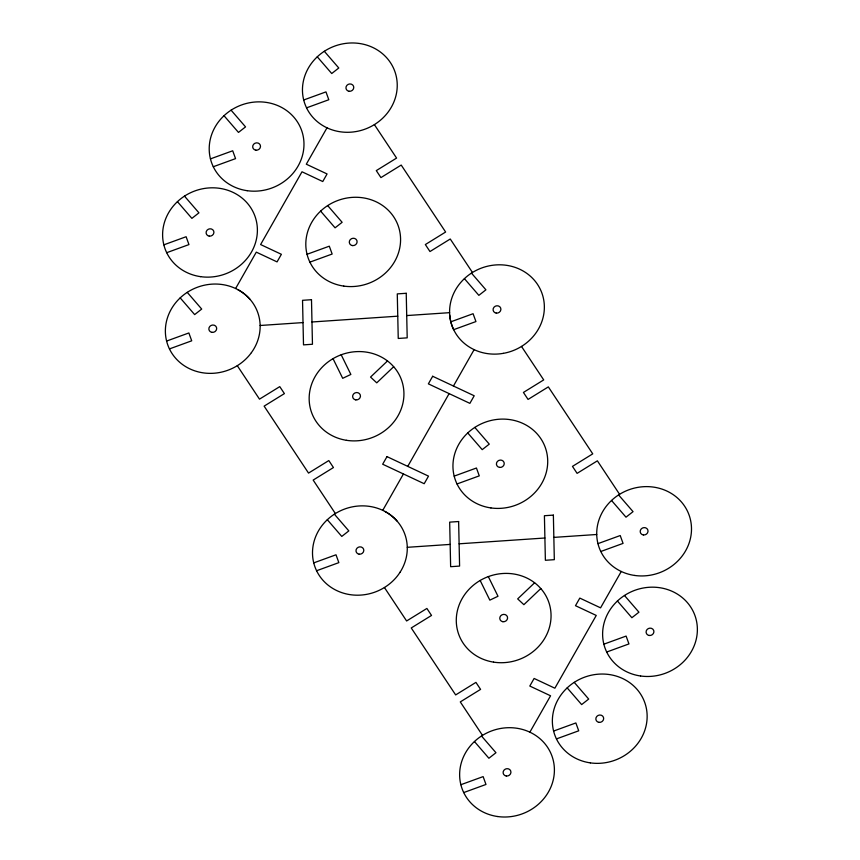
<?xml version="1.0" encoding="UTF-8"?>
<svg xmlns="http://www.w3.org/2000/svg" width="860" height="860" viewBox="0 0 860 860"><rect width="100%" height="100%" fill="white"/><g stroke="black" fill="none" stroke-linecap="round" stroke-linejoin="round"><path stroke-width="1.29" d="M235.619 288.508L256.301 252.141L277.06 261.892L281.381 254.302L260.612 244.552L302 171.785L322.758 181.535L327.069 173.946L306.31 164.196L326.993 127.828M382.754 510.335L403.426 473.967M407.748 466.378L449.124 393.611M453.446 386.022L474.118 349.654M529.878 732.161L550.561 695.794L529.803 686.043L534.114 678.454L554.872 688.204L596.249 615.438L575.49 605.687L579.812 598.098L600.57 607.848L621.253 571.481M251.4 352.664L253.023 350.278A47.827 44.215 -20.5 0 0 215.247 284.036A47.827 44.215 -20.5 0 0 170.087 350.192A47.827 44.215 -20.5 0 0 251.4 352.664M387.494 360.953L370.552 377.067L376.744 382.85L393.687 366.725M534.619 582.779L517.677 598.893L523.88 604.677L540.822 588.552M303.698 99.986L325.962 91.891L328.8 99.739L306.547 107.844A47.88 44.268 -20.5 0 1 302.623 93.708L302.58 93.17A47.816 44.204 -20.5 0 1 345.43 43.43A47.816 44.204 -20.5 0 1 396.933 80.27A47.816 44.204 -20.5 0 1 356.223 131.526L353.299 131.956A47.816 44.204 -20.5 0 1 306.536 107.844M210.442 158.885L232.705 150.779L235.554 158.627L213.291 166.732M163.851 244.831L186.115 236.726L188.953 244.584L166.7 252.689M307.041 254.291L329.305 246.186L332.154 254.033L309.89 262.139M166.614 341.054L188.867 332.96L191.715 340.807L169.452 348.913M450.823 321.812L473.086 313.717L475.935 321.565L453.671 329.67A47.88 44.268 -20.5 0 1 449.758 315.545L449.715 315.029M454.177 476.117L476.44 468.012L479.278 475.86L457.015 483.965M313.739 562.881L336.002 554.786L338.851 562.634L316.587 570.739M597.958 543.638L620.221 535.543L623.059 543.391L600.807 551.496M603.849 644.183L626.101 636.077L628.95 643.925L606.687 652.03M553.603 731.054L575.867 722.948L578.716 730.807L556.452 738.901M460.874 784.707L483.127 776.612L485.975 784.46L463.712 792.565M260.15 325.488L303.021 322.586M311.976 321.984L397.761 316.179M406.715 315.566L449.597 312.664M407.274 547.315L450.156 544.412M459.111 543.81L544.896 538.005M553.851 537.392L596.722 534.49M237.758 289.583L238.252 289.852A47.88 44.268 -20.5 0 1 249.905 299.205M384.893 511.41L385.387 511.678A47.88 44.268 -20.5 0 1 397.04 521.031M324.327 51.288L338.786 67.994L331.734 73.53L317.275 56.814M471.463 273.114L485.911 289.82L478.859 295.356L464.4 278.64M618.587 494.941L633.046 511.646L625.994 517.183L611.535 500.466M327.681 205.583L342.129 222.299L335.077 227.825L320.619 211.119M231.082 110.177L245.541 126.893L238.478 132.418L224.019 115.713M624.478 595.475L638.937 612.191L631.874 617.716L617.426 601.011M474.806 427.409L489.265 444.125L482.213 449.651L467.754 432.945M184.481 196.123L198.939 212.839L191.887 218.375L177.429 201.659M574.233 682.346L588.692 699.062L581.639 704.587L567.181 687.882M187.244 292.357L201.702 309.062L194.65 314.599L180.191 297.882M334.368 514.183L348.827 530.889L341.775 536.425L327.316 519.709M481.503 736.009L495.962 752.715L488.899 758.251L474.451 741.535M374.379 124.614L396.578 158.079L376.293 170.613L380.937 177.601L401.212 165.066L445.62 232.028L425.345 244.552L429.978 251.539L450.253 239.005L472.452 272.469M521.504 346.44L543.703 379.905L523.428 392.44L528.062 399.427L548.336 386.892L592.744 453.854L572.47 466.378L577.103 473.365L597.378 460.831L619.576 494.296M237.296 365.683L259.494 399.147L279.769 386.624L284.402 393.611L264.127 406.135L308.536 473.097L328.81 460.562L333.443 467.55L313.169 480.084L335.368 513.549M384.42 587.509L406.619 620.974L426.893 608.45L431.526 615.438L411.252 627.961L455.66 694.923L475.935 682.388L480.579 689.376L460.293 701.911L482.492 735.375M488.319 576.598L497.994 596.27L489.834 600.14L480.159 580.468M341.183 354.771L350.858 374.444L342.699 378.314L333.024 358.642M386.989 456.628L382.668 464.217L424.195 483.718L428.506 476.128L386.989 456.628M432.677 376.271L428.366 383.861L469.882 403.362L474.204 395.772L432.677 376.271M400.158 572.104L398.535 574.491A47.827 44.215 -20.5 0 1 317.222 572.018A47.827 44.215 -20.5 0 1 362.382 505.863A47.827 44.215 -20.5 0 1 400.158 572.104M503.358 353.352L500.423 353.783A47.816 44.204 -20.5 0 1 453.908 292.948A47.816 44.204 -20.5 0 1 535.049 281.059A47.816 44.204 -20.5 0 1 503.358 353.352M311.492 299.71L302.537 300.312L303.505 344.871L312.459 344.258L311.492 299.71M406.232 293.292L397.277 293.894L398.244 338.453L407.199 337.851L406.232 293.292M458.627 521.536L449.673 522.138L450.64 566.697L459.595 566.084L458.627 521.536M553.367 515.119L544.412 515.721L545.38 560.279L554.324 559.677L553.367 515.119M496.231 313.104A3.956 3.655 -20.5 0 0 500.692 308.073A3.956 3.655 -20.5 0 0 494.038 307.171A3.956 3.655 -20.5 0 0 496.231 313.104M499.574 467.41A3.956 3.655 -20.5 0 0 504.035 462.39A3.956 3.655 -20.5 0 0 497.37 461.476A3.956 3.655 -20.5 0 0 499.574 467.41M643.355 534.942A3.956 3.655 -20.5 0 0 647.817 529.91A3.956 3.655 -20.5 0 0 641.151 529.008A3.956 3.655 -20.5 0 0 643.355 534.942M649.246 635.476A3.956 3.655 -20.5 0 0 653.707 630.455A3.956 3.655 -20.5 0 0 647.042 629.541A3.956 3.655 -20.5 0 0 649.246 635.476M599.001 722.357A3.956 3.655 -20.5 0 0 603.462 717.326A3.956 3.655 -20.5 0 0 596.808 716.412A3.956 3.655 -20.5 0 0 599.001 722.357M506.271 776.01A3.956 3.655 -20.5 0 0 510.733 770.979A3.956 3.655 -20.5 0 0 504.067 770.076A3.956 3.655 -20.5 0 0 506.271 776.01M502.917 621.716A3.956 3.655 -20.5 0 0 507.378 616.684A3.956 3.655 -20.5 0 0 500.724 615.782A3.956 3.655 -20.5 0 0 502.917 621.716M359.136 554.184A3.956 3.655 -20.5 0 0 363.597 549.153A3.956 3.655 -20.5 0 0 356.943 548.25A3.956 3.655 -20.5 0 0 359.136 554.184M355.793 399.889A3.956 3.655 -20.5 0 0 360.254 394.858A3.956 3.655 -20.5 0 0 353.589 393.955A3.956 3.655 -20.5 0 0 355.793 399.889M352.439 245.584A3.956 3.655 -20.5 0 0 356.9 240.564A3.956 3.655 -20.5 0 0 350.246 239.65A3.956 3.655 -20.5 0 0 352.439 245.584M349.096 91.278A3.956 3.655 -20.5 0 0 353.557 86.247A3.956 3.655 -20.5 0 0 346.902 85.344A3.956 3.655 -20.5 0 0 349.096 91.278M255.839 150.177A3.956 3.655 -20.5 0 0 260.3 145.157A3.956 3.655 -20.5 0 0 253.646 144.244A3.956 3.655 -20.5 0 0 255.839 150.177M209.249 236.134A3.956 3.655 -20.5 0 0 213.71 231.103A3.956 3.655 -20.5 0 0 207.056 230.2A3.956 3.655 -20.5 0 0 209.249 236.134M212.011 332.358A3.956 3.655 -20.5 0 0 216.473 327.327A3.956 3.655 -20.5 0 0 209.808 326.424A3.956 3.655 -20.5 0 0 212.011 332.358M200.584 276.651A47.816 44.204 -20.5 0 0 254.936 216.118A47.816 44.204 -20.5 0 0 174.494 204.658A47.816 44.204 -20.5 0 0 200.584 276.651M247.175 190.694A47.816 44.204 -20.5 0 0 301.527 130.172A47.816 44.204 -20.5 0 0 221.084 118.712A47.816 44.204 -20.5 0 0 247.175 190.694M640.582 675.992A47.816 44.204 -20.5 0 0 694.923 615.47A47.816 44.204 -20.5 0 0 614.491 604.01A47.816 44.204 -20.5 0 0 640.582 675.992M590.336 762.874A47.816 44.204 -20.5 0 0 644.688 702.341A47.816 44.204 -20.5 0 0 564.246 690.881A47.816 44.204 -20.5 0 0 590.336 762.874M497.607 816.527A47.816 44.204 -20.5 0 0 551.948 755.994A47.816 44.204 -20.5 0 0 471.517 744.534A47.816 44.204 -20.5 0 0 497.607 816.527M634.691 575.458A47.816 44.204 -20.5 0 0 689.043 514.925A47.816 44.204 -20.5 0 0 608.601 503.465A47.816 44.204 -20.5 0 0 634.691 575.458M343.774 286.1A47.816 44.204 -20.5 0 0 398.126 225.578A47.816 44.204 -20.5 0 0 317.684 214.119A47.816 44.204 -20.5 0 0 343.774 286.1M493.533 662.125A47.816 44.204 -20.5 0 0 548.831 602.355A47.816 44.204 -20.5 0 0 468.657 589.702A47.816 44.204 -20.5 0 0 493.533 662.125M346.397 440.298A47.816 44.204 -20.5 0 0 401.706 380.518A47.816 44.204 -20.5 0 0 321.533 367.876A47.816 44.204 -20.5 0 0 346.397 440.298M490.909 507.927A47.816 44.204 -20.5 0 0 545.261 447.404A47.816 44.204 -20.5 0 0 464.819 435.945A47.816 44.204 -20.5 0 0 490.909 507.927"/></g></svg>
